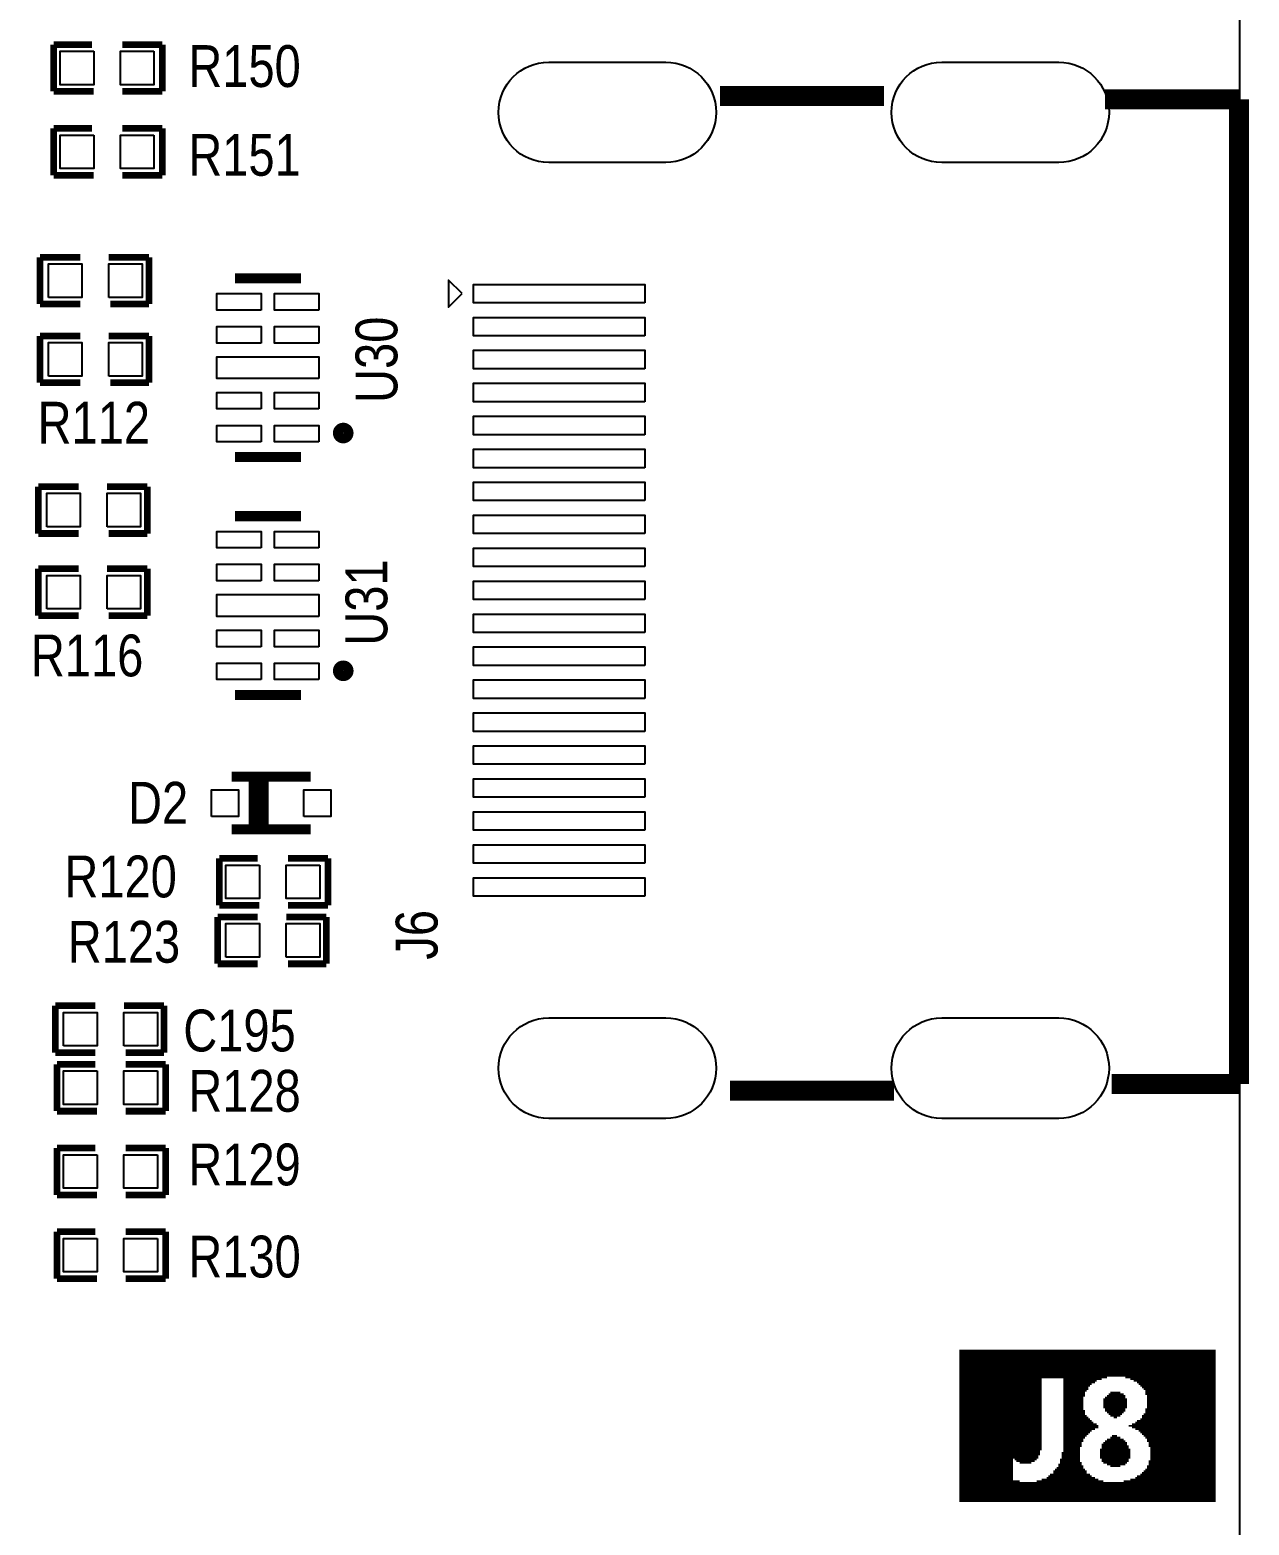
# Model space of a CAD drawing. Extents: x -16 to 114, y 9 to 99.
# Drawn here: x 95.45 to 113.94, y 43.91 to 66.59 of the extents above; entities that cross this region are included whole.
import ezdxf

# ---------------------------------------------------------------- set-up
doc = ezdxf.new("R2010")
doc.units = 0
for name, color, linetype in [('BG_OUTLINE', 3, 'CONTINUOUS'), ('MA_PEN3', 5, 'CONTINUOUS'), ('PG_SILKSCREEN_TOP', 6, 'CONTINUOUS'), ('PIN_TOP', 7, 'CONTINUOUS'), ('RD_SILKSCREEN_TOP', 8, 'CONTINUOUS')]:
    doc.layers.add(name, color=color, linetype=linetype)

msp = doc.modelspace()

# ---------------------------------------------------------------- linework, layer by layer
at = {"layer": 'BG_OUTLINE'}
msp.add_lwpolyline([(-13.134086, 99.189794), (110.731046, 99.189794, -0.414215), (113.79708, 96.12376), (113.799874, 12.17676), (113.79708, 12.263374, -0.41422), (110.731046, 9.19734), (-13.22832, 9.19734), (-13.12672, 9.20496, -0.414214), (-16.192754, 12.270994), (-16.20012, 96.12376, -0.414215)], format="xyb", close=True, dxfattribs=at)
at = {"layer": 'MA_PEN3', "const_width": 0.0254}
for points in [[(109.5502, 46.5582), (113.4364, 46.5582)], [(109.5502, 46.5328), (113.4364, 46.5328)], [(109.5502, 46.5074), (113.4364, 46.5074)], [(109.5502, 46.482), (113.4364, 46.482)], [(109.5502, 46.4566), (113.4364, 46.4566)], [(109.5502, 46.4312), (113.4364, 46.4312)], [(109.5502, 46.4058), (113.4364, 46.4058)], [(109.5502, 46.3804), (113.4364, 46.3804)], [(109.5502, 46.355), (113.4364, 46.355)], [(109.5502, 46.3296), (113.4364, 46.3296)], [(109.5502, 46.3042), (113.4364, 46.3042)], [(109.5502, 46.2788), (113.4364, 46.2788)], [(109.5502, 46.2534), (113.4364, 46.2534)], [(109.5502, 46.228), (113.4364, 46.228)], [(109.5502, 46.2026), (113.4364, 46.2026)], [(109.5502, 46.1772), (113.4364, 46.1772)], [(109.5502, 46.1518), (111.7854, 46.1518)], [(109.5502, 46.1264), (110.7948, 46.1264)], [(109.5502, 46.101), (110.7948, 46.101)], [(109.5502, 46.0756), (110.7948, 46.0756)], [(109.5502, 46.0502), (110.7948, 46.0502)], [(111.125, 46.1264), (111.7092, 46.1264)], [(111.125, 46.101), (111.633, 46.101)], [(111.125, 46.0756), (111.6076, 46.0756)], [(111.125, 46.0502), (111.5568, 46.0502)], [(112.0648, 46.1518), (113.4364, 46.1518)], [(112.141, 46.1264), (113.4364, 46.1264)], [(112.1918, 46.101), (113.4364, 46.101)], [(112.2426, 46.0756), (113.4364, 46.0756)], [(112.268, 46.0502), (113.4364, 46.0502)], [(109.5502, 46.0248), (110.7948, 46.0248)], [(109.5502, 45.9994), (110.7948, 45.9994)], [(109.5502, 45.974), (110.7948, 45.974)], [(109.5502, 45.9486), (110.7948, 45.9486)], [(109.5502, 45.9232), (110.7948, 45.9232)], [(109.5502, 45.8978), (110.7948, 45.8978)], [(109.5502, 45.8724), (110.7948, 45.8724)], [(109.5502, 45.847), (110.7948, 45.847)], [(109.5502, 45.8216), (110.7948, 45.8216)], [(111.125, 46.0248), (111.5314, 46.0248)], [(111.125, 45.9994), (111.506, 45.9994)], [(111.125, 45.974), (111.506, 45.974)], [(111.125, 45.9486), (111.4806, 45.9486)], [(111.125, 45.9232), (111.4552, 45.9232)], [(111.125, 45.8978), (111.4552, 45.8978)], [(111.125, 45.8724), (111.4552, 45.8724)], [(111.125, 45.847), (111.4298, 45.847)], [(111.125, 45.8216), (111.4298, 45.8216)], [(111.7346, 45.8216), (112.0902, 45.8216)], [(111.76, 45.847), (112.0648, 45.847)], [(111.7854, 45.8724), (112.0648, 45.8724)], [(111.8108, 45.8978), (112.0394, 45.8978)], [(111.8362, 45.9232), (111.9886, 45.9232)], [(112.2934, 46.0248), (113.4364, 46.0248)], [(112.3188, 45.9994), (113.4364, 45.9994)], [(112.3442, 45.974), (113.4364, 45.974)], [(112.3696, 45.9486), (113.4364, 45.9486)], [(112.3696, 45.9232), (113.4364, 45.9232)], [(112.3696, 45.8978), (113.4364, 45.8978)], [(112.395, 45.8724), (113.4364, 45.8724)], [(112.395, 45.847), (113.4364, 45.847)], [(112.395, 45.8216), (113.4364, 45.8216)], [(109.5502, 45.7962), (110.7948, 45.7962)], [(109.5502, 45.7708), (110.7948, 45.7708)], [(109.5502, 45.7454), (110.7948, 45.7454)], [(109.5502, 45.72), (110.7948, 45.72)], [(109.5502, 45.6946), (110.7948, 45.6946)], [(109.5502, 45.6692), (110.7948, 45.6692)], [(109.5502, 45.6438), (110.7948, 45.6438)], [(109.5502, 45.6184), (110.7948, 45.6184)], [(109.5502, 45.593), (110.7948, 45.593)], [(111.125, 45.7962), (111.4298, 45.7962)], [(111.125, 45.7708), (111.4298, 45.7708)], [(111.125, 45.7454), (111.4298, 45.7454)], [(111.125, 45.72), (111.4298, 45.72)], [(111.125, 45.6946), (111.4298, 45.6946)], [(111.125, 45.6692), (111.4298, 45.6692)], [(111.125, 45.6438), (111.4552, 45.6438)], [(111.125, 45.6184), (111.4552, 45.6184)], [(111.125, 45.593), (111.4552, 45.593)], [(111.7346, 45.7962), (112.0902, 45.7962)], [(111.7346, 45.7708), (112.0902, 45.7708)], [(111.7346, 45.7454), (112.0902, 45.7454)], [(111.7346, 45.72), (112.0902, 45.72)], [(111.7346, 45.6946), (112.0902, 45.6946)], [(111.76, 45.6692), (112.0648, 45.6692)], [(111.76, 45.6438), (112.0648, 45.6438)], [(111.7854, 45.6184), (112.0394, 45.6184)], [(111.8108, 45.593), (112.014, 45.593)], [(112.3442, 45.593), (113.4364, 45.593)], [(112.3696, 45.6692), (113.4364, 45.6692)], [(112.3696, 45.6438), (113.4364, 45.6438)], [(112.3696, 45.6184), (113.4364, 45.6184)], [(112.395, 45.7962), (113.4364, 45.7962)], [(112.395, 45.7708), (113.4364, 45.7708)], [(112.395, 45.7454), (113.4364, 45.7454)], [(112.395, 45.72), (113.4364, 45.72)], [(112.395, 45.6946), (113.4364, 45.6946)], [(109.5502, 45.5676), (110.7948, 45.5676)], [(109.5502, 45.5422), (110.7948, 45.5422)], [(109.5502, 45.5168), (110.7948, 45.5168)], [(109.5502, 45.4914), (110.7948, 45.4914)], [(109.5502, 45.466), (110.7948, 45.466)], [(109.5502, 45.4406), (110.7948, 45.4406)], [(109.5502, 45.4152), (110.7948, 45.4152)], [(109.5502, 45.3898), (110.7948, 45.3898)], [(109.5502, 45.3644), (110.7948, 45.3644)], [(111.125, 45.5676), (111.4806, 45.5676)], [(111.125, 45.5422), (111.506, 45.5422)], [(111.125, 45.5168), (111.5314, 45.5168)], [(111.125, 45.4914), (111.5568, 45.4914)], [(111.125, 45.466), (111.5822, 45.466)], [(111.125, 45.4406), (111.633, 45.4406)], [(111.125, 45.4152), (111.6584, 45.4152)], [(111.125, 45.3898), (111.6584, 45.3898)], [(111.125, 45.3644), (111.6076, 45.3644)], [(111.8362, 45.5676), (111.9886, 45.5676)], [(111.887, 45.5422), (111.9378, 45.5422)], [(112.1156, 45.4152), (113.4364, 45.4152)], [(112.1664, 45.4406), (113.4364, 45.4406)], [(112.1664, 45.3898), (113.4364, 45.3898)], [(112.2172, 45.466), (113.4364, 45.466)], [(112.2172, 45.3644), (113.4364, 45.3644)], [(112.2426, 45.4914), (113.4364, 45.4914)], [(112.2934, 45.5168), (113.4364, 45.5168)], [(112.3188, 45.5676), (113.4364, 45.5676)], [(112.3188, 45.5422), (113.4364, 45.5422)], [(109.5502, 45.339), (110.7948, 45.339)], [(109.5502, 45.3136), (110.7948, 45.3136)], [(109.5502, 45.2882), (110.7948, 45.2882)], [(109.5502, 45.2628), (110.7948, 45.2628)], [(109.5502, 45.2374), (110.7948, 45.2374)], [(109.5502, 45.212), (110.7948, 45.212)], [(109.5502, 45.1866), (110.7948, 45.1866)], [(109.5502, 45.1612), (110.7948, 45.1612)], [(109.5502, 45.1358), (110.7948, 45.1358)], [(111.125, 45.339), (111.5568, 45.339)], [(111.125, 45.3136), (111.5314, 45.3136)], [(111.125, 45.2882), (111.506, 45.2882)], [(111.125, 45.2628), (111.4806, 45.2628)], [(111.125, 45.2374), (111.4552, 45.2374)], [(111.125, 45.212), (111.4298, 45.212)], [(111.125, 45.1866), (111.4298, 45.1866)], [(111.125, 45.1612), (111.4044, 45.1612)], [(111.125, 45.1358), (111.4044, 45.1358)], [(111.7092, 45.1358), (112.0902, 45.1358)], [(111.7346, 45.1612), (112.0902, 45.1612)], [(111.76, 45.1866), (112.0648, 45.1866)], [(111.7854, 45.212), (112.0394, 45.212)], [(111.8362, 45.2374), (111.9886, 45.2374)], [(111.8616, 45.2628), (111.9378, 45.2628)], [(112.268, 45.339), (113.4364, 45.339)], [(112.2934, 45.3136), (113.4364, 45.3136)], [(112.3188, 45.2882), (113.4364, 45.2882)], [(112.3442, 45.2628), (113.4364, 45.2628)], [(112.3696, 45.2374), (113.4364, 45.2374)], [(112.395, 45.212), (113.4364, 45.212)], [(112.395, 45.1866), (113.4364, 45.1866)], [(112.4204, 45.1612), (113.4364, 45.1612)], [(112.4204, 45.1358), (113.4364, 45.1358)], [(109.5502, 45.1104), (110.7948, 45.1104)], [(109.5502, 45.085), (110.7948, 45.085)], [(109.5502, 45.0596), (110.7948, 45.0596)], [(109.5502, 45.0342), (110.7694, 45.0342)], [(109.5502, 45.0088), (110.7694, 45.0088)], [(109.5502, 44.9834), (110.7694, 44.9834)], [(109.5502, 44.958), (110.744, 44.958)], [(109.5502, 44.9326), (110.744, 44.9326)], [(109.5502, 44.9072), (110.363, 44.9072)], [(110.3884, 44.9072), (110.7186, 44.9072)], [(111.0742, 44.9072), (111.379, 44.9072)], [(111.0996, 45.0088), (111.379, 45.0088)], [(111.0996, 44.9834), (111.379, 44.9834)], [(111.0996, 44.958), (111.379, 44.958)], [(111.0996, 44.9326), (111.379, 44.9326)], [(111.125, 45.1104), (111.4044, 45.1104)], [(111.125, 45.085), (111.379, 45.085)], [(111.125, 45.0596), (111.379, 45.0596)], [(111.125, 45.0342), (111.379, 45.0342)], [(111.6838, 45.0596), (112.141, 45.0596)], [(111.6838, 45.0342), (112.141, 45.0342)], [(111.6838, 45.0088), (112.141, 45.0088)], [(111.6838, 44.9834), (112.141, 44.9834)], [(111.6838, 44.958), (112.141, 44.958)], [(111.6838, 44.9326), (112.141, 44.9326)], [(111.7092, 45.1104), (112.1156, 45.1104)], [(111.7092, 45.085), (112.1156, 45.085)], [(111.7092, 44.9072), (112.1156, 44.9072)], [(112.4204, 45.1104), (113.4364, 45.1104)], [(112.4458, 45.085), (113.4364, 45.085)], [(112.4458, 45.0596), (113.4364, 45.0596)], [(112.4458, 45.0342), (113.4364, 45.0342)], [(112.4458, 45.0088), (113.4364, 45.0088)], [(112.4458, 44.9834), (113.4364, 44.9834)], [(112.4458, 44.958), (113.4364, 44.958)], [(112.4458, 44.9326), (113.4364, 44.9326)], [(112.4458, 44.9072), (113.4364, 44.9072)], [(109.5502, 44.8818), (110.363, 44.8818)], [(109.5502, 44.8564), (110.363, 44.8564)], [(109.5502, 44.831), (110.363, 44.831)], [(109.5502, 44.8056), (110.363, 44.8056)], [(109.5502, 44.7802), (110.363, 44.7802)], [(109.5502, 44.7548), (110.363, 44.7548)], [(109.5502, 44.7294), (110.363, 44.7294)], [(109.5502, 44.704), (110.363, 44.704)], [(109.5502, 44.6786), (110.363, 44.6786)], [(110.4138, 44.8818), (110.6932, 44.8818)], [(110.4646, 44.8564), (110.6424, 44.8564)], [(110.9218, 44.6786), (111.5314, 44.6786)], [(110.9726, 44.7294), (111.4806, 44.7294)], [(110.9726, 44.704), (111.4806, 44.704)], [(110.998, 44.7548), (111.4552, 44.7548)], [(111.0234, 44.7802), (111.4298, 44.7802)], [(111.0488, 44.831), (111.4044, 44.831)], [(111.0488, 44.8056), (111.4298, 44.8056)], [(111.0742, 44.8818), (111.379, 44.8818)], [(111.0742, 44.8564), (111.4044, 44.8564)], [(111.7092, 44.8818), (112.1156, 44.8818)], [(111.7346, 44.8564), (112.0902, 44.8564)], [(111.7854, 44.831), (112.0648, 44.831)], [(111.8362, 44.8056), (111.9886, 44.8056)], [(112.2934, 44.6786), (113.4364, 44.6786)], [(112.3188, 44.704), (113.4364, 44.704)], [(112.3442, 44.7294), (113.4364, 44.7294)], [(112.3696, 44.7548), (113.4364, 44.7548)], [(112.395, 44.8056), (113.4364, 44.8056)], [(112.395, 44.7802), (113.4364, 44.7802)], [(112.4204, 44.8818), (113.4364, 44.8818)], [(112.4204, 44.8564), (113.4364, 44.8564)], [(112.4204, 44.831), (113.4364, 44.831)], [(109.5502, 44.6532), (110.363, 44.6532)], [(109.5502, 44.6278), (110.363, 44.6278)], [(109.5502, 44.6024), (110.363, 44.6024)], [(109.5502, 44.577), (110.4646, 44.577)], [(109.5502, 44.5516), (113.4364, 44.5516)], [(109.5502, 44.5262), (113.4364, 44.5262)], [(109.5502, 44.5008), (113.4364, 44.5008)], [(109.5502, 44.4754), (113.4364, 44.4754)], [(109.5502, 44.45), (113.4364, 44.45)], [(110.7186, 44.577), (111.7346, 44.577)], [(110.7948, 44.6024), (111.6584, 44.6024)], [(110.871, 44.6278), (111.6076, 44.6278)], [(110.8964, 44.6532), (111.5568, 44.6532)], [(112.0394, 44.577), (113.4364, 44.577)], [(112.141, 44.6024), (113.4364, 44.6024)], [(112.2172, 44.6278), (113.4364, 44.6278)], [(112.2426, 44.6532), (113.4364, 44.6532)], [(109.5502, 44.4246), (113.4364, 44.4246)], [(109.5502, 44.3992), (113.4364, 44.3992)], [(109.5502, 44.3738), (113.4364, 44.3738)], [(109.5502, 44.3484), (113.4364, 44.3484)], [(109.5502, 44.323), (113.4364, 44.323)], [(109.5502, 44.2976), (113.4364, 44.2976)], [(109.5502, 44.2722), (113.4364, 44.2722)]]:
    msp.add_lwpolyline(points, dxfattribs=at)
at = {"layer": 'PG_SILKSCREEN_TOP'}
for points, const_width in [([(95.8088, 66.3702), (96.393, 66.3702)], 0.1016), ([(95.8088, 65.659), (95.8088, 66.3702)], 0.1016), ([(97.4598, 66.3702), (96.8502, 66.3702)], 0.1016), ([(97.4598, 65.659), (97.4598, 66.3702)], 0.1016), ([(96.4184, 65.659), (95.8088, 65.659)], 0.1016), ([(97.4598, 65.659), (96.8502, 65.659)], 0.1016), ([(105.91673, 65.589404), (108.40593, 65.589404)], 0.3048), ([(113.79073, 65.538604), (111.75873, 65.538604)], 0.3048), ([(113.79073, 50.603404), (113.79073, 65.538604)], 0.3048), ([(95.8088, 65.1002), (96.393, 65.1002)], 0.1016), ([(95.8088, 64.389), (95.8088, 65.1002)], 0.1016), ([(97.4598, 65.1002), (96.8502, 65.1002)], 0.1016), ([(97.4598, 64.389), (97.4598, 65.1002)], 0.1016), ([(96.4184, 64.389), (95.8088, 64.389)], 0.1016), ([(97.4598, 64.389), (96.8502, 64.389)], 0.1016), ([(95.6056, 63.1444), (95.6056, 62.4332)], 0.1016), ([(95.6056, 63.1444), (96.2152, 63.1444)], 0.1016), ([(96.647, 63.1444), (97.2566, 63.1444)], 0.1016), ([(97.2566, 63.1444), (97.2566, 62.4332)], 0.1016), ([(98.559874, 62.823598), (99.560126, 62.823598)], 0.1524), ([(95.6056, 62.4332), (96.2152, 62.4332)], 0.1016), ([(97.2566, 62.4332), (96.6724, 62.4332)], 0.1016), ([(95.6056, 61.9506), (95.6056, 61.2394)], 0.1016), ([(95.6056, 61.9506), (96.2152, 61.9506)], 0.1016), ([(96.647, 61.9506), (97.2566, 61.9506)], 0.1016), ([(97.2566, 61.9506), (97.2566, 61.2394)], 0.1016), ([(95.6056, 61.2394), (96.2152, 61.2394)], 0.1016), ([(97.2566, 61.2394), (96.6724, 61.2394)], 0.1016), ([(99.560126, 60.112402), (98.559874, 60.112402)], 0.1524), ([(95.5802, 59.6646), (95.5802, 58.9534)], 0.1016), ([(95.5802, 59.6646), (96.1898, 59.6646)], 0.1016), ([(96.6216, 59.6646), (97.2312, 59.6646)], 0.1016), ([(97.2312, 59.6646), (97.2312, 58.9534)], 0.1016), ([(98.559874, 59.216798), (99.560126, 59.216798)], 0.1524), ([(95.5802, 58.9534), (96.1898, 58.9534)], 0.1016), ([(97.2312, 58.9534), (96.647, 58.9534)], 0.1016), ([(95.5802, 58.42), (95.5802, 57.7088)], 0.1016), ([(95.5802, 58.42), (96.1898, 58.42)], 0.1016), ([(96.6216, 58.42), (97.2312, 58.42)], 0.1016), ([(97.2312, 58.42), (97.2312, 57.7088)], 0.1016), ([(95.5802, 57.7088), (96.1898, 57.7088)], 0.1016), ([(97.2312, 57.7088), (96.647, 57.7088)], 0.1016), ([(99.560126, 56.505602), (98.559874, 56.505602)], 0.1524), ([(98.510852, 55.26405), (99.710748, 55.26405)], 0.1524), ([(98.842576, 54.46395), (98.842576, 55.26405)], 0.1524), ([(98.994976, 54.46395), (98.994976, 55.26405)], 0.1524), ([(99.710748, 54.46395), (98.510852, 54.46395)], 0.1524), ([(98.3234, 54.0258), (98.9076, 54.0258)], 0.1016), ([(98.3234, 53.3146), (98.3234, 54.0258)], 0.1016), ([(99.9744, 54.0258), (99.3648, 54.0258)], 0.1016), ([(99.9744, 53.3146), (99.9744, 54.0258)], 0.1016), ([(98.933, 53.3146), (98.3234, 53.3146)], 0.1016), ([(99.9744, 53.3146), (99.3648, 53.3146)], 0.1016), ([(98.298, 53.1368), (98.298, 52.4256)], 0.1016), ([(98.298, 53.1368), (98.9076, 53.1368)], 0.1016), ([(99.3394, 53.1368), (99.949, 53.1368)], 0.1016), ([(99.949, 53.1368), (99.949, 52.4256)], 0.1016), ([(98.298, 52.4256), (98.9076, 52.4256)], 0.1016), ([(99.949, 52.4256), (99.3648, 52.4256)], 0.1016), ([(95.8342, 51.7906), (96.4438, 51.7906)], 0.1016), ([(95.8342, 51.7906), (95.8342, 51.0794)], 0.1016), ([(96.8756, 51.7906), (97.4852, 51.7906)], 0.1016), ([(97.4852, 51.7906), (97.4852, 51.0794)], 0.1016), ([(95.8342, 51.0794), (96.4438, 51.0794)], 0.1016), ([(97.4852, 51.0794), (96.901, 51.0794)], 0.1016), ([(95.8596, 50.9016), (96.4438, 50.9016)], 0.1016), ([(95.8596, 50.1904), (95.8596, 50.9016)], 0.1016), ([(97.5106, 50.9016), (96.901, 50.9016)], 0.1016), ([(97.5106, 50.1904), (97.5106, 50.9016)], 0.1016), ([(106.06913, 50.501804), (108.55833, 50.501804)], 0.3048), ([(111.86033, 50.603404), (113.79073, 50.603404)], 0.3048), ([(96.4692, 50.1904), (95.8596, 50.1904)], 0.1016), ([(97.5106, 50.1904), (96.901, 50.1904)], 0.1016), ([(95.8596, 49.6316), (96.4438, 49.6316)], 0.1016), ([(95.8596, 48.9204), (95.8596, 49.6316)], 0.1016), ([(97.5106, 49.6316), (96.901, 49.6316)], 0.1016), ([(97.5106, 48.9204), (97.5106, 49.6316)], 0.1016), ([(96.4692, 48.9204), (95.8596, 48.9204)], 0.1016), ([(97.5106, 48.9204), (96.901, 48.9204)], 0.1016), ([(95.8596, 48.3616), (96.4438, 48.3616)], 0.1016), ([(95.8596, 47.6504), (95.8596, 48.3616)], 0.1016), ([(97.5106, 48.3616), (96.901, 48.3616)], 0.1016), ([(97.5106, 47.6504), (97.5106, 48.3616)], 0.1016), ([(96.4692, 47.6504), (95.8596, 47.6504)], 0.1016), ([(97.5106, 47.6504), (96.901, 47.6504)], 0.1016)]:
    msp.add_lwpolyline(points, dxfattribs=dict(at, const_width=const_width))
msp.add_lwpolyline([(102.00513, 62.592204), (101.80193, 62.795404), (101.80193, 62.389004)], close=True, dxfattribs=at)
at = {"layer": 'PG_SILKSCREEN_TOP', "const_width": 0.1524}
for points in [[(100.283264, 60.4774, 1), (100.122736, 60.4774, 1)], [(100.283264, 56.8706, 1), (100.122736, 56.8706, 1)]]:
    msp.add_lwpolyline(points, format="xyb", close=True, dxfattribs=at)
at = {"layer": 'PIN_TOP'}
for points in [[(96.4184, 66.2686), (96.4184, 65.7606), (95.9104, 65.7606), (95.9104, 66.2686)], [(97.3328, 66.2686), (97.3328, 65.7606), (96.8248, 65.7606), (96.8248, 66.2686)], [(96.4184, 64.9986), (96.4184, 64.4906), (95.9104, 64.4906), (95.9104, 64.9986)], [(97.3328, 64.9986), (97.3328, 64.4906), (96.8248, 64.4906), (96.8248, 64.9986)], [(95.7326, 62.5348), (95.7326, 63.0428), (96.2406, 63.0428), (96.2406, 62.5348)], [(96.647, 62.5348), (96.647, 63.0428), (97.155, 63.0428), (97.155, 62.5348)], [(104.778302, 62.45225), (102.178358, 62.45225), (102.178358, 62.732158), (104.778302, 62.732158)], [(98.960178, 62.34303), (98.285046, 62.34303), (98.285046, 62.592966), (98.960178, 62.592966)], [(99.834954, 62.34303), (99.159822, 62.34303), (99.159822, 62.592966), (99.834954, 62.592966)], [(104.778302, 61.952124), (102.178358, 61.952124), (102.178358, 62.232032), (104.778302, 62.232032)], [(98.960178, 61.843158), (98.285046, 61.843158), (98.285046, 62.093094), (98.960178, 62.093094)], [(99.834954, 61.843158), (99.159822, 61.843158), (99.159822, 62.093094), (99.834954, 62.093094)], [(95.7326, 61.341), (95.7326, 61.849), (96.2406, 61.849), (96.2406, 61.341)], [(96.647, 61.341), (96.647, 61.849), (97.155, 61.849), (97.155, 61.341)], [(104.778302, 61.452252), (102.178358, 61.452252), (102.178358, 61.73216), (104.778302, 61.73216)], [(99.8347, 61.3029), (98.2853, 61.3029), (98.2853, 61.6331), (99.8347, 61.6331)], [(98.960178, 60.842906), (98.285046, 60.842906), (98.285046, 61.092842), (98.960178, 61.092842)], [(99.834954, 60.842906), (99.159822, 60.842906), (99.159822, 61.092842), (99.834954, 61.092842)], [(104.778302, 60.952126), (102.178358, 60.952126), (102.178358, 61.232034), (104.778302, 61.232034)], [(98.960178, 60.343034), (98.285046, 60.343034), (98.285046, 60.59297), (98.960178, 60.59297)], [(99.834954, 60.343034), (99.159822, 60.343034), (99.159822, 60.59297), (99.834954, 60.59297)], [(104.778302, 60.452254), (102.178358, 60.452254), (102.178358, 60.732162), (104.778302, 60.732162)], [(104.778302, 59.952128), (102.178358, 59.952128), (102.178358, 60.232036), (104.778302, 60.232036)], [(104.778302, 59.452256), (102.178358, 59.452256), (102.178358, 59.732164), (104.778302, 59.732164)], [(95.7072, 59.055), (95.7072, 59.563), (96.2152, 59.563), (96.2152, 59.055)], [(96.6216, 59.055), (96.6216, 59.563), (97.1296, 59.563), (97.1296, 59.055)], [(104.778302, 58.95213), (102.178358, 58.95213), (102.178358, 59.232038), (104.778302, 59.232038)], [(98.960178, 58.73623), (98.285046, 58.73623), (98.285046, 58.986166), (98.960178, 58.986166)], [(99.834954, 58.73623), (99.159822, 58.73623), (99.159822, 58.986166), (99.834954, 58.986166)], [(104.778302, 58.452258), (102.178358, 58.452258), (102.178358, 58.732166), (104.778302, 58.732166)], [(95.7072, 57.8104), (95.7072, 58.3184), (96.2152, 58.3184), (96.2152, 57.8104)], [(96.6216, 57.8104), (96.6216, 58.3184), (97.1296, 58.3184), (97.1296, 57.8104)], [(98.960178, 58.236358), (98.285046, 58.236358), (98.285046, 58.486294), (98.960178, 58.486294)], [(99.834954, 58.236358), (99.159822, 58.236358), (99.159822, 58.486294), (99.834954, 58.486294)], [(104.778302, 57.952132), (102.178358, 57.952132), (102.178358, 58.23204), (104.778302, 58.23204)], [(99.8347, 57.6961), (98.2853, 57.6961), (98.2853, 58.0263), (99.8347, 58.0263)], [(104.778302, 57.45226), (102.178358, 57.45226), (102.178358, 57.732168), (104.778302, 57.732168)], [(98.960178, 57.236106), (98.285046, 57.236106), (98.285046, 57.486042), (98.960178, 57.486042)], [(99.834954, 57.236106), (99.159822, 57.236106), (99.159822, 57.486042), (99.834954, 57.486042)], [(104.778302, 56.952134), (102.178358, 56.952134), (102.178358, 57.232042), (104.778302, 57.232042)], [(98.960178, 56.736234), (98.285046, 56.736234), (98.285046, 56.98617), (98.960178, 56.98617)], [(99.834954, 56.736234), (99.159822, 56.736234), (99.159822, 56.98617), (99.834954, 56.98617)], [(104.778302, 56.452262), (102.178358, 56.452262), (102.178358, 56.73217), (104.778302, 56.73217)], [(104.778302, 55.952136), (102.178358, 55.952136), (102.178358, 56.232044), (104.778302, 56.232044)], [(104.778302, 55.452264), (102.178358, 55.452264), (102.178358, 55.732172), (104.778302, 55.732172)], [(104.778302, 54.952138), (102.178358, 54.952138), (102.178358, 55.232046), (104.778302, 55.232046)], [(98.207576, 54.6608), (98.207576, 55.0672), (98.613976, 55.0672), (98.613976, 54.6608)], [(99.607624, 54.6608), (99.607624, 55.0672), (100.014024, 55.0672), (100.014024, 54.6608)], [(104.778302, 54.452266), (102.178358, 54.452266), (102.178358, 54.732174), (104.778302, 54.732174)], [(104.778302, 53.95214), (102.178358, 53.95214), (102.178358, 54.232048), (104.778302, 54.232048)], [(98.933, 53.9242), (98.933, 53.4162), (98.425, 53.4162), (98.425, 53.9242)], [(99.8474, 53.9242), (99.8474, 53.4162), (99.3394, 53.4162), (99.3394, 53.9242)], [(104.778302, 53.452268), (102.178358, 53.452268), (102.178358, 53.732176), (104.778302, 53.732176)], [(98.425, 52.5272), (98.425, 53.0352), (98.933, 53.0352), (98.933, 52.5272)], [(99.3394, 52.5272), (99.3394, 53.0352), (99.8474, 53.0352), (99.8474, 52.5272)], [(95.9612, 51.181), (95.9612, 51.689), (96.4692, 51.689), (96.4692, 51.181)], [(96.8756, 51.181), (96.8756, 51.689), (97.3836, 51.689), (97.3836, 51.181)], [(96.4692, 50.8), (96.4692, 50.292), (95.9612, 50.292), (95.9612, 50.8)], [(97.3836, 50.8), (97.3836, 50.292), (96.8756, 50.292), (96.8756, 50.8)], [(96.4692, 49.53), (96.4692, 49.022), (95.9612, 49.022), (95.9612, 49.53)], [(97.3836, 49.53), (97.3836, 49.022), (96.8756, 49.022), (96.8756, 49.53)], [(96.4692, 48.26), (96.4692, 47.752), (95.9612, 47.752), (95.9612, 48.26)], [(97.3836, 48.26), (97.3836, 47.752), (96.8756, 47.752), (96.8756, 48.26)]]:
    msp.add_lwpolyline(points, close=True, dxfattribs=at)
for points in [[(103.320342, 66.104262), (105.09631, 66.104262, -1), (105.09631, 64.580262), (103.320342, 64.580262, -1)], [(109.280452, 66.104262), (111.05642, 66.104262, -1), (111.05642, 64.580262), (109.280452, 64.580262, -1)], [(103.320342, 51.604164), (105.09631, 51.604164, -1), (105.09631, 50.080164), (103.320342, 50.080164, -1)], [(109.280452, 51.604164), (111.05642, 51.604164, -1), (111.05642, 50.080164), (109.280452, 50.080164, -1)]]:
    msp.add_lwpolyline(points, format="xyb", close=True, dxfattribs=at)

# ---------------------------------------------------------------- texts
at = {"layer": 'RD_SILKSCREEN_TOP', "width": 0.84}
for s, p in [('R150', (97.8535, 65.726564)), ('R151', (97.8535, 64.380364)), ('R112', (95.5675, 60.316618)), ('R116', (95.4659, 56.786018)), ('D2', (96.9391, 54.550818)), ('R120', (95.9739, 53.432964)), ('R123', (96.0247, 52.442618)), ('C195', (97.7773, 51.096418)), ('R128', (97.8535, 50.181764)), ('R129', (97.8535, 49.064164)), ('R130', (97.8535, 47.667164))]:
    msp.add_text(s, height=0.635, dxfattribs=at).set_placement(p)
for s, p in [('U30', (101.024436, 60.9346)), ('U31', (100.872036, 57.2516)), ('J6', (101.634036, 52.4891))]:
    msp.add_text(s, height=0.635, rotation=90, dxfattribs=at).set_placement(p)

doc.saveas('drawing.dxf')
